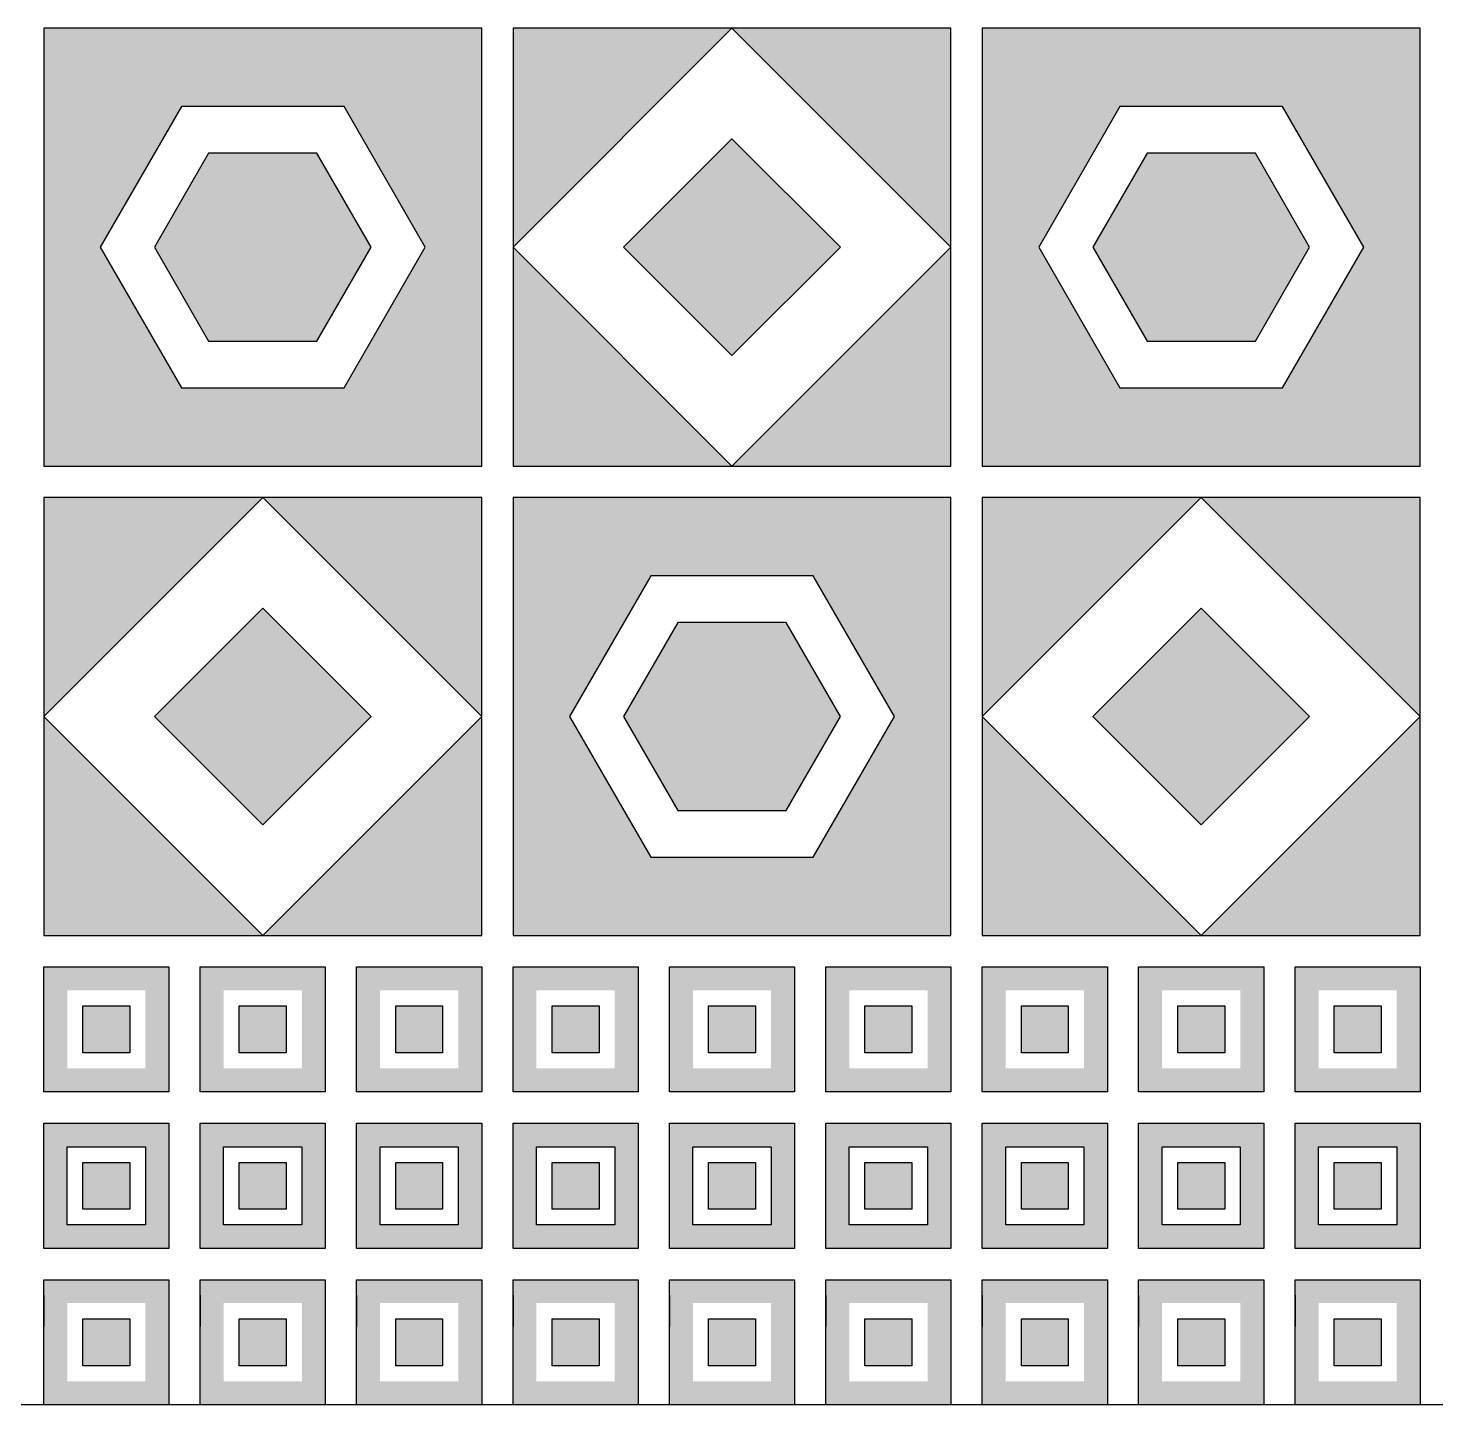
# Model space of a CAD drawing. Header units: millimetres. Extents: x -105 to 786, y -24 to 949.
# Drawn here: x 308.3 to 398.3, y 81.3 to 169.3 of the extents above; entities that cross this region are included whole.
import ezdxf

# ---------------------------------------------------------------- set-up
doc = ezdxf.new("R2010")
doc.units = ezdxf.units.MM

msp = doc.modelspace()

# ---------------------------------------------------------------- hatches: boundary and pattern name
at = {"true_color": 0x636466}
h = msp.add_hatch(color=251, dxfattribs=at)
h.dxf.hatch_style = 1
h.paths.add_polyline_path([(337.299, 169.282), (309.299, 169.282), (309.299, 141.282), (337.299, 141.282)])
h.paths.add_polyline_path([(318.103, 164.282), (328.495, 164.282), (333.691, 155.282), (328.495, 146.282), (318.103, 146.282), (312.907, 155.282)], flags=16)
h.paths.add_polyline_path([(319.835, 161.282), (326.763, 161.282), (330.227, 155.282), (326.763, 149.282), (319.835, 149.282), (316.371, 155.282)], flags=0)
at = {"true_color": 0x7aafdf}
h = msp.add_hatch(color=143, dxfattribs=at)
h.dxf.hatch_style = 1
h.paths.add_polyline_path([(339.299, 155.282), (339.299, 141.282), (353.299, 141.282)])
h.paths.add_polyline_path([(353.299, 169.282), (339.299, 169.282), (339.299, 155.282)])
h.paths.add_polyline_path([(367.299, 169.282), (353.299, 169.282), (367.299, 155.282)])
h.paths.add_polyline_path([(367.299, 155.282), (353.299, 141.282), (367.299, 141.282)])
at = {"true_color": 0x636466}
h = msp.add_hatch(color=251, dxfattribs=at)
h.dxf.hatch_style = 1
h.paths.add_polyline_path([(397.299, 169.282), (369.299, 169.282), (369.299, 141.282), (397.299, 141.282)])
h.paths.add_polyline_path([(378.103, 164.282), (388.495, 164.282), (393.691, 155.282), (388.495, 146.282), (378.103, 146.282), (372.907, 155.282)], flags=16)
h.paths.add_polyline_path([(379.835, 161.282), (386.763, 161.282), (390.227, 155.282), (386.763, 149.282), (379.835, 149.282), (376.371, 155.282)], flags=0)
h = msp.add_hatch(color=251, dxfattribs=at)
h.dxf.hatch_style = 1
h.paths.add_polyline_path([(360.228, 155.282), (353.299, 162.21), (346.37, 155.282), (353.299, 148.353)])
at = {"true_color": 0x7aafdf}
h = msp.add_hatch(color=143, dxfattribs=at)
h.dxf.hatch_style = 1
h.paths.add_polyline_path([(330.227, 155.282), (326.763, 161.282), (319.835, 161.282), (316.371, 155.282), (319.835, 149.282), (326.763, 149.282)])
h = msp.add_hatch(color=143, dxfattribs=at)
h.dxf.hatch_style = 1
h.paths.add_polyline_path([(390.227, 155.282), (386.763, 161.282), (379.835, 161.282), (376.371, 155.282), (379.835, 149.282), (386.763, 149.282)])
h = msp.add_hatch(color=143, dxfattribs=at)
h.dxf.hatch_style = 1
h.paths.add_polyline_path([(309.299, 125.282), (309.299, 111.282), (323.299, 111.282)])
h.paths.add_polyline_path([(323.299, 139.282), (309.299, 139.282), (309.299, 125.282)])
h.paths.add_polyline_path([(337.299, 139.282), (323.299, 139.282), (337.299, 125.282)])
h.paths.add_polyline_path([(337.299, 125.282), (323.299, 111.282), (337.299, 111.282)])
at = {"true_color": 0x636466}
h = msp.add_hatch(color=251, dxfattribs=at)
h.dxf.hatch_style = 1
h.paths.add_polyline_path([(367.299, 139.282), (339.299, 139.282), (339.299, 111.282), (367.299, 111.282)])
h.paths.add_polyline_path([(348.103, 134.282), (358.495, 134.282), (363.691, 125.282), (358.495, 116.282), (348.103, 116.282), (342.907, 125.282)], flags=16)
h.paths.add_polyline_path([(349.835, 131.282), (356.763, 131.282), (360.227, 125.282), (356.763, 119.282), (349.835, 119.282), (346.371, 125.282)], flags=0)
at = {"true_color": 0x7aafdf}
h = msp.add_hatch(color=143, dxfattribs=at)
h.dxf.hatch_style = 1
h.paths.add_polyline_path([(369.299, 125.282), (369.299, 111.282), (383.299, 111.282)])
h.paths.add_polyline_path([(383.299, 139.282), (369.299, 139.282), (369.299, 125.282)])
h.paths.add_polyline_path([(397.299, 139.282), (383.299, 139.282), (397.299, 125.282)])
h.paths.add_polyline_path([(397.299, 125.282), (383.299, 111.282), (397.299, 111.282)])
at = {"true_color": 0x636466}
h = msp.add_hatch(color=251, dxfattribs=at)
h.dxf.hatch_style = 1
h.paths.add_polyline_path([(330.228, 125.282), (323.299, 132.21), (316.37, 125.282), (323.299, 118.353)])
h = msp.add_hatch(color=251, dxfattribs=at)
h.dxf.hatch_style = 1
h.paths.add_polyline_path([(390.228, 125.282), (383.299, 132.21), (376.37, 125.282), (383.299, 118.353)])
at = {"true_color": 0x7aafdf}
h = msp.add_hatch(color=143, dxfattribs=at)
h.dxf.hatch_style = 1
h.paths.add_polyline_path([(360.227, 125.282), (356.763, 131.282), (349.835, 131.282), (346.371, 125.282), (349.835, 119.282), (356.763, 119.282)])
h = msp.add_hatch(color=12)
h.dxf.hatch_style = 1
h.paths.add_polyline_path([(317.299, 101.282), (309.299, 101.282), (309.299, 109.282), (317.299, 109.282)])
h.paths.add_polyline_path([(315.799, 102.782), (315.799, 107.782), (310.799, 107.782), (310.799, 102.782)], flags=16)
h.paths.add_polyline_path([(314.799, 103.782), (314.799, 106.782), (311.799, 106.782), (311.799, 103.782)], flags=0)
h.paths.add_polyline_path([(314.799, 103.782), (311.799, 103.782), (311.799, 106.782), (314.799, 106.782)], flags=0)
h = msp.add_hatch(color=12)
h.dxf.hatch_style = 1
h.paths.add_polyline_path([(327.299, 101.282), (319.299, 101.282), (319.299, 109.282), (327.299, 109.282)])
h.paths.add_polyline_path([(325.799, 102.782), (325.799, 107.782), (320.799, 107.782), (320.799, 102.782)], flags=16)
h.paths.add_polyline_path([(324.799, 103.782), (324.799, 106.782), (321.799, 106.782), (321.799, 103.782)], flags=0)
h.paths.add_polyline_path([(324.799, 103.782), (321.799, 103.782), (321.799, 106.782), (324.799, 106.782)], flags=0)
h = msp.add_hatch(color=12)
h.dxf.hatch_style = 1
h.paths.add_polyline_path([(337.299, 101.282), (329.299, 101.282), (329.299, 109.282), (337.299, 109.282)])
h.paths.add_polyline_path([(335.799, 102.782), (335.799, 107.782), (330.799, 107.782), (330.799, 102.782)], flags=16)
h.paths.add_polyline_path([(334.799, 103.782), (334.799, 106.782), (331.799, 106.782), (331.799, 103.782)], flags=0)
h.paths.add_polyline_path([(334.799, 103.782), (331.799, 103.782), (331.799, 106.782), (334.799, 106.782)], flags=0)
h = msp.add_hatch(color=12)
h.dxf.hatch_style = 1
h.paths.add_polyline_path([(347.299, 101.282), (339.299, 101.282), (339.299, 109.282), (347.299, 109.282)])
h.paths.add_polyline_path([(345.799, 102.782), (345.799, 107.782), (340.799, 107.782), (340.799, 102.782)], flags=16)
h.paths.add_polyline_path([(344.799, 103.782), (344.799, 106.782), (341.799, 106.782), (341.799, 103.782)], flags=0)
h.paths.add_polyline_path([(344.799, 103.782), (341.799, 103.782), (341.799, 106.782), (344.799, 106.782)], flags=0)
h = msp.add_hatch(color=12)
h.dxf.hatch_style = 1
h.paths.add_polyline_path([(357.299, 101.282), (349.299, 101.282), (349.299, 109.282), (357.299, 109.282)])
h.paths.add_polyline_path([(355.799, 102.782), (355.799, 107.782), (350.799, 107.782), (350.799, 102.782)], flags=16)
h.paths.add_polyline_path([(354.799, 103.782), (354.799, 106.782), (351.799, 106.782), (351.799, 103.782)], flags=0)
h.paths.add_polyline_path([(354.799, 103.782), (351.799, 103.782), (351.799, 106.782), (354.799, 106.782)], flags=0)
h = msp.add_hatch(color=12)
h.dxf.hatch_style = 1
h.paths.add_polyline_path([(367.299, 101.282), (359.299, 101.282), (359.299, 109.282), (367.299, 109.282)])
h.paths.add_polyline_path([(365.799, 102.782), (365.799, 107.782), (360.799, 107.782), (360.799, 102.782)], flags=16)
h.paths.add_polyline_path([(364.799, 103.782), (364.799, 106.782), (361.799, 106.782), (361.799, 103.782)], flags=0)
h.paths.add_polyline_path([(364.799, 103.782), (361.799, 103.782), (361.799, 106.782), (364.799, 106.782)], flags=0)
h = msp.add_hatch(color=12)
h.dxf.hatch_style = 1
h.paths.add_polyline_path([(377.299, 101.282), (369.299, 101.282), (369.299, 109.282), (377.299, 109.282)])
h.paths.add_polyline_path([(375.799, 102.782), (375.799, 107.782), (370.799, 107.782), (370.799, 102.782)], flags=16)
h.paths.add_polyline_path([(374.799, 103.782), (374.799, 106.782), (371.799, 106.782), (371.799, 103.782)], flags=0)
h.paths.add_polyline_path([(374.799, 103.782), (371.799, 103.782), (371.799, 106.782), (374.799, 106.782)], flags=0)
h = msp.add_hatch(color=12)
h.dxf.hatch_style = 1
h.paths.add_polyline_path([(387.299, 101.282), (379.299, 101.282), (379.299, 109.282), (387.299, 109.282)])
h.paths.add_polyline_path([(385.799, 102.782), (385.799, 107.782), (380.799, 107.782), (380.799, 102.782)], flags=16)
h.paths.add_polyline_path([(384.799, 103.782), (384.799, 106.782), (381.799, 106.782), (381.799, 103.782)], flags=0)
h.paths.add_polyline_path([(384.799, 103.782), (381.799, 103.782), (381.799, 106.782), (384.799, 106.782)], flags=0)
h = msp.add_hatch(color=12)
h.dxf.hatch_style = 1
h.paths.add_polyline_path([(397.299, 101.282), (389.299, 101.282), (389.299, 109.282), (397.299, 109.282)])
h.paths.add_polyline_path([(395.799, 102.782), (395.799, 107.782), (390.799, 107.782), (390.799, 102.782)], flags=16)
h.paths.add_polyline_path([(394.799, 103.782), (394.799, 106.782), (391.799, 106.782), (391.799, 103.782)], flags=0)
h.paths.add_polyline_path([(394.799, 103.782), (391.799, 103.782), (391.799, 106.782), (394.799, 106.782)], flags=0)
h = msp.add_hatch(color=12)
h.dxf.hatch_style = 1
h.paths.add_polyline_path([(314.799, 103.782), (311.799, 103.782), (311.799, 106.782), (314.799, 106.782)])
h = msp.add_hatch(color=12)
h.dxf.hatch_style = 1
h.paths.add_polyline_path([(324.799, 103.782), (321.799, 103.782), (321.799, 106.782), (324.799, 106.782)])
h = msp.add_hatch(color=12)
h.dxf.hatch_style = 1
h.paths.add_polyline_path([(334.799, 103.782), (331.799, 103.782), (331.799, 106.782), (334.799, 106.782)])
h = msp.add_hatch(color=12)
h.dxf.hatch_style = 1
h.paths.add_polyline_path([(344.799, 103.782), (341.799, 103.782), (341.799, 106.782), (344.799, 106.782)])
h = msp.add_hatch(color=12)
h.dxf.hatch_style = 1
h.paths.add_polyline_path([(354.799, 103.782), (351.799, 103.782), (351.799, 106.782), (354.799, 106.782)])
h = msp.add_hatch(color=12)
h.dxf.hatch_style = 1
h.paths.add_polyline_path([(364.799, 103.782), (361.799, 103.782), (361.799, 106.782), (364.799, 106.782)])
h = msp.add_hatch(color=12)
h.dxf.hatch_style = 1
h.paths.add_polyline_path([(374.799, 103.782), (371.799, 103.782), (371.799, 106.782), (374.799, 106.782)])
h = msp.add_hatch(color=12)
h.dxf.hatch_style = 1
h.paths.add_polyline_path([(384.799, 103.782), (381.799, 103.782), (381.799, 106.782), (384.799, 106.782)])
h = msp.add_hatch(color=12)
h.dxf.hatch_style = 1
h.paths.add_polyline_path([(394.799, 103.782), (391.799, 103.782), (391.799, 106.782), (394.799, 106.782)])
h = msp.add_hatch(color=12)
h.dxf.hatch_style = 1
h.paths.add_polyline_path([(317.299, 91.282), (309.299, 91.282), (309.299, 99.282), (317.299, 99.282)])
h.paths.add_polyline_path([(315.799, 92.782), (315.799, 97.782), (310.799, 97.782), (310.799, 92.782)], flags=16)
h.paths.add_polyline_path([(314.799, 93.782), (314.799, 96.782), (311.799, 96.782), (311.799, 93.782)], flags=0)
h.paths.add_polyline_path([(314.799, 93.782), (311.799, 93.782), (311.799, 96.782), (314.799, 96.782)], flags=0)
h = msp.add_hatch(color=12)
h.dxf.hatch_style = 1
h.paths.add_polyline_path([(327.299, 91.282), (319.299, 91.282), (319.299, 99.282), (327.299, 99.282)])
h.paths.add_polyline_path([(325.799, 92.782), (325.799, 97.782), (320.799, 97.782), (320.799, 92.782)], flags=16)
h.paths.add_polyline_path([(324.799, 93.782), (324.799, 96.782), (321.799, 96.782), (321.799, 93.782)], flags=0)
h.paths.add_polyline_path([(324.799, 93.782), (321.799, 93.782), (321.799, 96.782), (324.799, 96.782)], flags=0)
h = msp.add_hatch(color=12)
h.dxf.hatch_style = 1
h.paths.add_polyline_path([(337.299, 91.282), (329.299, 91.282), (329.299, 99.282), (337.299, 99.282)])
h.paths.add_polyline_path([(335.799, 92.782), (335.799, 97.782), (330.799, 97.782), (330.799, 92.782)], flags=16)
h.paths.add_polyline_path([(334.799, 93.782), (334.799, 96.782), (331.799, 96.782), (331.799, 93.782)], flags=0)
h.paths.add_polyline_path([(334.799, 93.782), (331.799, 93.782), (331.799, 96.782), (334.799, 96.782)], flags=0)
h = msp.add_hatch(color=12)
h.dxf.hatch_style = 1
h.paths.add_polyline_path([(347.299, 91.282), (339.299, 91.282), (339.299, 99.282), (347.299, 99.282)])
h.paths.add_polyline_path([(345.799, 92.782), (345.799, 97.782), (340.799, 97.782), (340.799, 92.782)], flags=16)
h.paths.add_polyline_path([(344.799, 93.782), (344.799, 96.782), (341.799, 96.782), (341.799, 93.782)], flags=0)
h.paths.add_polyline_path([(344.799, 93.782), (341.799, 93.782), (341.799, 96.782), (344.799, 96.782)], flags=0)
h = msp.add_hatch(color=12)
h.dxf.hatch_style = 1
h.paths.add_polyline_path([(357.299, 91.282), (349.299, 91.282), (349.299, 99.282), (357.299, 99.282)])
h.paths.add_polyline_path([(355.799, 92.782), (355.799, 97.782), (350.799, 97.782), (350.799, 92.782)], flags=16)
h.paths.add_polyline_path([(354.799, 93.782), (354.799, 96.782), (351.799, 96.782), (351.799, 93.782)], flags=0)
h.paths.add_polyline_path([(354.799, 93.782), (351.799, 93.782), (351.799, 96.782), (354.799, 96.782)], flags=0)
h = msp.add_hatch(color=12)
h.dxf.hatch_style = 1
h.paths.add_polyline_path([(367.299, 91.282), (359.299, 91.282), (359.299, 99.282), (367.299, 99.282)])
h.paths.add_polyline_path([(365.799, 92.782), (365.799, 97.782), (360.799, 97.782), (360.799, 92.782)], flags=16)
h.paths.add_polyline_path([(364.799, 93.782), (364.799, 96.782), (361.799, 96.782), (361.799, 93.782)], flags=0)
h.paths.add_polyline_path([(364.799, 93.782), (361.799, 93.782), (361.799, 96.782), (364.799, 96.782)], flags=0)
h = msp.add_hatch(color=12)
h.dxf.hatch_style = 1
h.paths.add_polyline_path([(377.299, 91.282), (369.299, 91.282), (369.299, 99.282), (377.299, 99.282)])
h.paths.add_polyline_path([(375.799, 92.782), (375.799, 97.782), (370.799, 97.782), (370.799, 92.782)], flags=16)
h.paths.add_polyline_path([(374.799, 93.782), (374.799, 96.782), (371.799, 96.782), (371.799, 93.782)], flags=0)
h.paths.add_polyline_path([(374.799, 93.782), (371.799, 93.782), (371.799, 96.782), (374.799, 96.782)], flags=0)
h = msp.add_hatch(color=12)
h.dxf.hatch_style = 1
h.paths.add_polyline_path([(387.299, 91.282), (379.299, 91.282), (379.299, 99.282), (387.299, 99.282)])
h.paths.add_polyline_path([(385.799, 92.782), (385.799, 97.782), (380.799, 97.782), (380.799, 92.782)], flags=16)
h.paths.add_polyline_path([(384.799, 93.782), (384.799, 96.782), (381.799, 96.782), (381.799, 93.782)], flags=0)
h.paths.add_polyline_path([(384.799, 93.782), (381.799, 93.782), (381.799, 96.782), (384.799, 96.782)], flags=0)
h = msp.add_hatch(color=12)
h.dxf.hatch_style = 1
h.paths.add_polyline_path([(397.299, 91.282), (389.299, 91.282), (389.299, 99.282), (397.299, 99.282)])
h.paths.add_polyline_path([(395.799, 92.782), (395.799, 97.782), (390.799, 97.782), (390.799, 92.782)], flags=16)
h.paths.add_polyline_path([(394.799, 93.782), (394.799, 96.782), (391.799, 96.782), (391.799, 93.782)], flags=0)
h.paths.add_polyline_path([(394.799, 93.782), (391.799, 93.782), (391.799, 96.782), (394.799, 96.782)], flags=0)
h = msp.add_hatch(color=12)
h.dxf.hatch_style = 1
h.paths.add_polyline_path([(314.799, 93.782), (311.799, 93.782), (311.799, 96.782), (314.799, 96.782)])
h = msp.add_hatch(color=12)
h.dxf.hatch_style = 1
h.paths.add_polyline_path([(324.799, 93.782), (321.799, 93.782), (321.799, 96.782), (324.799, 96.782)])
h = msp.add_hatch(color=12)
h.dxf.hatch_style = 1
h.paths.add_polyline_path([(334.799, 93.782), (331.799, 93.782), (331.799, 96.782), (334.799, 96.782)])
h = msp.add_hatch(color=12)
h.dxf.hatch_style = 1
h.paths.add_polyline_path([(344.799, 93.782), (341.799, 93.782), (341.799, 96.782), (344.799, 96.782)])
h = msp.add_hatch(color=12)
h.dxf.hatch_style = 1
h.paths.add_polyline_path([(354.799, 93.782), (351.799, 93.782), (351.799, 96.782), (354.799, 96.782)])
h = msp.add_hatch(color=12)
h.dxf.hatch_style = 1
h.paths.add_polyline_path([(364.799, 93.782), (361.799, 93.782), (361.799, 96.782), (364.799, 96.782)])
h = msp.add_hatch(color=12)
h.dxf.hatch_style = 1
h.paths.add_polyline_path([(374.799, 93.782), (371.799, 93.782), (371.799, 96.782), (374.799, 96.782)])
h = msp.add_hatch(color=12)
h.dxf.hatch_style = 1
h.paths.add_polyline_path([(384.799, 93.782), (381.799, 93.782), (381.799, 96.782), (384.799, 96.782)])
h = msp.add_hatch(color=12)
h.dxf.hatch_style = 1
h.paths.add_polyline_path([(394.799, 93.782), (391.799, 93.782), (391.799, 96.782), (394.799, 96.782)])
h = msp.add_hatch(color=12)
h.dxf.hatch_style = 1
h.paths.add_polyline_path([(317.299, 81.282), (309.299, 81.282), (309.299, 89.282), (317.299, 89.282)])
h.paths.add_polyline_path([(315.799, 82.782), (315.799, 87.782), (310.799, 87.782), (310.799, 82.782)], flags=16)
h.paths.add_polyline_path([(314.799, 83.782), (314.799, 86.782), (311.799, 86.782), (311.799, 83.782)], flags=0)
h.paths.add_polyline_path([(314.799, 83.782), (311.799, 83.782), (311.799, 86.782), (314.799, 86.782)], flags=0)
h = msp.add_hatch(color=12)
h.dxf.hatch_style = 1
h.paths.add_polyline_path([(327.299, 81.282), (319.299, 81.282), (319.299, 89.282), (327.299, 89.282)])
h.paths.add_polyline_path([(325.799, 82.782), (325.799, 87.782), (320.799, 87.782), (320.799, 82.782)], flags=16)
h.paths.add_polyline_path([(324.799, 83.782), (324.799, 86.782), (321.799, 86.782), (321.799, 83.782)], flags=0)
h.paths.add_polyline_path([(324.799, 83.782), (321.799, 83.782), (321.799, 86.782), (324.799, 86.782)], flags=0)
h = msp.add_hatch(color=12)
h.dxf.hatch_style = 1
h.paths.add_polyline_path([(337.299, 81.282), (329.299, 81.282), (329.299, 89.282), (337.299, 89.282)])
h.paths.add_polyline_path([(335.799, 82.782), (335.799, 87.782), (330.799, 87.782), (330.799, 82.782)], flags=16)
h.paths.add_polyline_path([(334.799, 83.782), (334.799, 86.782), (331.799, 86.782), (331.799, 83.782)], flags=0)
h.paths.add_polyline_path([(334.799, 83.782), (331.799, 83.782), (331.799, 86.782), (334.799, 86.782)], flags=0)
h = msp.add_hatch(color=12)
h.dxf.hatch_style = 1
h.paths.add_polyline_path([(347.299, 81.282), (339.299, 81.282), (339.299, 89.282), (347.299, 89.282)])
h.paths.add_polyline_path([(345.799, 82.782), (345.799, 87.782), (340.799, 87.782), (340.799, 82.782)], flags=16)
h.paths.add_polyline_path([(344.799, 83.782), (344.799, 86.782), (341.799, 86.782), (341.799, 83.782)], flags=0)
h.paths.add_polyline_path([(344.799, 83.782), (341.799, 83.782), (341.799, 86.782), (344.799, 86.782)], flags=0)
h = msp.add_hatch(color=12)
h.dxf.hatch_style = 1
h.paths.add_polyline_path([(357.299, 81.282), (349.299, 81.282), (349.299, 89.282), (357.299, 89.282)])
h.paths.add_polyline_path([(355.799, 82.782), (355.799, 87.782), (350.799, 87.782), (350.799, 82.782)], flags=16)
h.paths.add_polyline_path([(354.799, 83.782), (354.799, 86.782), (351.799, 86.782), (351.799, 83.782)], flags=0)
h.paths.add_polyline_path([(354.799, 83.782), (351.799, 83.782), (351.799, 86.782), (354.799, 86.782)], flags=0)
h = msp.add_hatch(color=12)
h.dxf.hatch_style = 1
h.paths.add_polyline_path([(367.299, 81.282), (359.299, 81.282), (359.299, 89.282), (367.299, 89.282)])
h.paths.add_polyline_path([(365.799, 82.782), (365.799, 87.782), (360.799, 87.782), (360.799, 82.782)], flags=16)
h.paths.add_polyline_path([(364.799, 83.782), (364.799, 86.782), (361.799, 86.782), (361.799, 83.782)], flags=0)
h.paths.add_polyline_path([(364.799, 83.782), (361.799, 83.782), (361.799, 86.782), (364.799, 86.782)], flags=0)
h = msp.add_hatch(color=12)
h.dxf.hatch_style = 1
h.paths.add_polyline_path([(377.299, 81.282), (369.299, 81.282), (369.299, 89.282), (377.299, 89.282)])
h.paths.add_polyline_path([(375.799, 82.782), (375.799, 87.782), (370.799, 87.782), (370.799, 82.782)], flags=16)
h.paths.add_polyline_path([(374.799, 83.782), (374.799, 86.782), (371.799, 86.782), (371.799, 83.782)], flags=0)
h.paths.add_polyline_path([(374.799, 83.782), (371.799, 83.782), (371.799, 86.782), (374.799, 86.782)], flags=0)
h = msp.add_hatch(color=12)
h.dxf.hatch_style = 1
h.paths.add_polyline_path([(387.299, 81.282), (379.299, 81.282), (379.299, 89.282), (387.299, 89.282)])
h.paths.add_polyline_path([(385.799, 82.782), (385.799, 87.782), (380.799, 87.782), (380.799, 82.782)], flags=16)
h.paths.add_polyline_path([(384.799, 83.782), (384.799, 86.782), (381.799, 86.782), (381.799, 83.782)], flags=0)
h.paths.add_polyline_path([(384.799, 83.782), (381.799, 83.782), (381.799, 86.782), (384.799, 86.782)], flags=0)
h = msp.add_hatch(color=12)
h.dxf.hatch_style = 1
h.paths.add_polyline_path([(397.299, 81.282), (389.299, 81.282), (389.299, 89.282), (397.299, 89.282)])
h.paths.add_polyline_path([(395.799, 82.782), (395.799, 87.782), (390.799, 87.782), (390.799, 82.782)], flags=16)
h.paths.add_polyline_path([(394.799, 83.782), (394.799, 86.782), (391.799, 86.782), (391.799, 83.782)], flags=0)
h.paths.add_polyline_path([(394.799, 83.782), (391.799, 83.782), (391.799, 86.782), (394.799, 86.782)], flags=0)
h = msp.add_hatch(color=12)
h.dxf.hatch_style = 1
h.paths.add_polyline_path([(314.799, 83.782), (311.799, 83.782), (311.799, 86.782), (314.799, 86.782)])
h = msp.add_hatch(color=12)
h.dxf.hatch_style = 1
h.paths.add_polyline_path([(324.799, 83.782), (321.799, 83.782), (321.799, 86.782), (324.799, 86.782)])
h = msp.add_hatch(color=12)
h.dxf.hatch_style = 1
h.paths.add_polyline_path([(334.799, 83.782), (331.799, 83.782), (331.799, 86.782), (334.799, 86.782)])
h = msp.add_hatch(color=12)
h.dxf.hatch_style = 1
h.paths.add_polyline_path([(344.799, 83.782), (341.799, 83.782), (341.799, 86.782), (344.799, 86.782)])
h = msp.add_hatch(color=12)
h.dxf.hatch_style = 1
h.paths.add_polyline_path([(354.799, 83.782), (351.799, 83.782), (351.799, 86.782), (354.799, 86.782)])
h = msp.add_hatch(color=12)
h.dxf.hatch_style = 1
h.paths.add_polyline_path([(364.799, 83.782), (361.799, 83.782), (361.799, 86.782), (364.799, 86.782)])
h = msp.add_hatch(color=12)
h.dxf.hatch_style = 1
h.paths.add_polyline_path([(374.799, 83.782), (371.799, 83.782), (371.799, 86.782), (374.799, 86.782)])
h = msp.add_hatch(color=12)
h.dxf.hatch_style = 1
h.paths.add_polyline_path([(384.799, 83.782), (381.799, 83.782), (381.799, 86.782), (384.799, 86.782)])
h = msp.add_hatch(color=12)
h.dxf.hatch_style = 1
h.paths.add_polyline_path([(394.799, 83.782), (391.799, 83.782), (391.799, 86.782), (394.799, 86.782)])

# ---------------------------------------------------------------- linework, layer by layer
for p, q in [((339.299, 155.282), (353.299, 169.282)), ((353.299, 169.282), (367.299, 155.282)), ((346.37, 155.282), (353.299, 162.21)), ((353.299, 162.21), (360.228, 155.282)), ((353.299, 141.282), (339.299, 155.282)), ((353.299, 148.353), (346.37, 155.282)), ((367.299, 155.282), (353.299, 141.282)), ((360.228, 155.282), (353.299, 148.353)), ((309.299, 125.282), (323.299, 139.282)), ((323.299, 139.282), (337.299, 125.282)), ((369.299, 125.282), (383.299, 139.282)), ((383.299, 139.282), (397.299, 125.282)), ((316.37, 125.282), (323.299, 132.21)), ((323.299, 132.21), (330.228, 125.282)), ((376.37, 125.282), (383.299, 132.21)), ((383.299, 132.21), (390.228, 125.282)), ((323.299, 111.282), (309.299, 125.282)), ((323.299, 118.353), (316.37, 125.282)), ((337.299, 125.282), (323.299, 111.282)), ((330.228, 125.282), (323.299, 118.353)), ((383.299, 111.282), (369.299, 125.282)), ((383.299, 118.353), (376.37, 125.282)), ((397.299, 125.282), (383.299, 111.282)), ((390.228, 125.282), (383.299, 118.353)), ((309.299, 99.282), (317.299, 99.282)), ((319.299, 99.282), (327.299, 99.282)), ((329.299, 99.282), (337.299, 99.282)), ((339.299, 99.282), (347.299, 99.282)), ((349.299, 99.282), (357.299, 99.282)), ((359.299, 99.282), (367.299, 99.282)), ((369.299, 99.282), (377.299, 99.282)), ((379.299, 99.282), (387.299, 99.282)), ((389.299, 99.282), (397.299, 99.282)), ((309.299, 88.282), (309.299, 86.282)), ((319.299, 88.282), (319.299, 86.282)), ((329.299, 88.282), (329.299, 86.282)), ((339.299, 88.282), (339.299, 86.282)), ((349.299, 88.282), (349.299, 86.282)), ((359.299, 88.282), (359.299, 86.282)), ((369.299, 88.282), (369.299, 86.282)), ((379.299, 88.282), (379.299, 86.282)), ((389.299, 88.282), (389.299, 86.282)), ((407.299, 81.282), (209.299, 81.282))]:
    msp.add_line(p, q)
for points in [[(309.299, 141.282), (337.299, 141.282), (337.299, 169.282), (309.299, 169.282)], [(339.299, 141.282), (367.299, 141.282), (367.299, 169.282), (339.299, 169.282)], [(369.299, 141.282), (397.299, 141.282), (397.299, 169.282), (369.299, 169.282)], [(328.495, 146.282), (333.691, 155.282), (328.495, 164.282), (318.103, 164.282), (312.907, 155.282), (318.103, 146.282)], [(318.103, 164.282), (312.907, 155.282), (318.103, 146.282), (328.495, 146.282), (333.691, 155.282), (328.495, 164.282)], [(388.495, 146.282), (393.691, 155.282), (388.495, 164.282), (378.103, 164.282), (372.907, 155.282), (378.103, 146.282)], [(378.103, 164.282), (372.907, 155.282), (378.103, 146.282), (388.495, 146.282), (393.691, 155.282), (388.495, 164.282)], [(319.835, 161.282), (316.371, 155.282), (319.835, 149.282), (326.763, 149.282), (330.227, 155.282), (326.763, 161.282)], [(379.835, 161.282), (376.371, 155.282), (379.835, 149.282), (386.763, 149.282), (390.227, 155.282), (386.763, 161.282)], [(309.299, 111.282), (337.299, 111.282), (337.299, 139.282), (309.299, 139.282)], [(339.299, 111.282), (367.299, 111.282), (367.299, 139.282), (339.299, 139.282)], [(369.299, 111.282), (397.299, 111.282), (397.299, 139.282), (369.299, 139.282)], [(358.495, 116.282), (363.691, 125.282), (358.495, 134.282), (348.103, 134.282), (342.907, 125.282), (348.103, 116.282)], [(348.103, 134.282), (342.907, 125.282), (348.103, 116.282), (358.495, 116.282), (363.691, 125.282), (358.495, 134.282)], [(349.835, 131.282), (346.371, 125.282), (349.835, 119.282), (356.763, 119.282), (360.227, 125.282), (356.763, 131.282)], [(309.299, 109.282), (317.299, 109.282), (317.299, 101.282), (309.299, 101.282)], [(319.299, 109.282), (327.299, 109.282), (327.299, 101.282), (319.299, 101.282)], [(329.299, 109.282), (337.299, 109.282), (337.299, 101.282), (329.299, 101.282)], [(339.299, 109.282), (347.299, 109.282), (347.299, 101.282), (339.299, 101.282)], [(349.299, 109.282), (357.299, 109.282), (357.299, 101.282), (349.299, 101.282)], [(359.299, 109.282), (367.299, 109.282), (367.299, 101.282), (359.299, 101.282)], [(369.299, 109.282), (377.299, 109.282), (377.299, 101.282), (369.299, 101.282)], [(379.299, 109.282), (387.299, 109.282), (387.299, 101.282), (379.299, 101.282)], [(389.299, 109.282), (397.299, 109.282), (397.299, 101.282), (389.299, 101.282)], [(311.799, 106.782), (314.799, 106.782), (314.799, 103.782), (311.799, 103.782)], [(321.799, 106.782), (324.799, 106.782), (324.799, 103.782), (321.799, 103.782)], [(331.799, 106.782), (334.799, 106.782), (334.799, 103.782), (331.799, 103.782)], [(341.799, 106.782), (344.799, 106.782), (344.799, 103.782), (341.799, 103.782)], [(351.799, 106.782), (354.799, 106.782), (354.799, 103.782), (351.799, 103.782)], [(361.799, 106.782), (364.799, 106.782), (364.799, 103.782), (361.799, 103.782)], [(371.799, 106.782), (374.799, 106.782), (374.799, 103.782), (371.799, 103.782)], [(381.799, 106.782), (384.799, 106.782), (384.799, 103.782), (381.799, 103.782)], [(391.799, 106.782), (394.799, 106.782), (394.799, 103.782), (391.799, 103.782)], [(309.299, 99.282), (317.299, 99.282), (317.299, 91.282), (309.299, 91.282)], [(319.299, 99.282), (327.299, 99.282), (327.299, 91.282), (319.299, 91.282)], [(329.299, 99.282), (337.299, 99.282), (337.299, 91.282), (329.299, 91.282)], [(339.299, 99.282), (347.299, 99.282), (347.299, 91.282), (339.299, 91.282)], [(349.299, 99.282), (357.299, 99.282), (357.299, 91.282), (349.299, 91.282)], [(359.299, 99.282), (367.299, 99.282), (367.299, 91.282), (359.299, 91.282)], [(369.299, 99.282), (377.299, 99.282), (377.299, 91.282), (369.299, 91.282)], [(379.299, 99.282), (387.299, 99.282), (387.299, 91.282), (379.299, 91.282)], [(389.299, 99.282), (397.299, 99.282), (397.299, 91.282), (389.299, 91.282)], [(310.799, 97.782), (315.799, 97.782), (315.799, 92.782), (310.799, 92.782)], [(320.799, 97.782), (325.799, 97.782), (325.799, 92.782), (320.799, 92.782)], [(330.799, 97.782), (335.799, 97.782), (335.799, 92.782), (330.799, 92.782)], [(340.799, 97.782), (345.799, 97.782), (345.799, 92.782), (340.799, 92.782)], [(350.799, 97.782), (355.799, 97.782), (355.799, 92.782), (350.799, 92.782)], [(360.799, 97.782), (365.799, 97.782), (365.799, 92.782), (360.799, 92.782)], [(370.799, 97.782), (375.799, 97.782), (375.799, 92.782), (370.799, 92.782)], [(380.799, 97.782), (385.799, 97.782), (385.799, 92.782), (380.799, 92.782)], [(390.799, 97.782), (395.799, 97.782), (395.799, 92.782), (390.799, 92.782)], [(311.799, 96.782), (314.799, 96.782), (314.799, 93.782), (311.799, 93.782)], [(321.799, 96.782), (324.799, 96.782), (324.799, 93.782), (321.799, 93.782)], [(331.799, 96.782), (334.799, 96.782), (334.799, 93.782), (331.799, 93.782)], [(341.799, 96.782), (344.799, 96.782), (344.799, 93.782), (341.799, 93.782)], [(351.799, 96.782), (354.799, 96.782), (354.799, 93.782), (351.799, 93.782)], [(361.799, 96.782), (364.799, 96.782), (364.799, 93.782), (361.799, 93.782)], [(371.799, 96.782), (374.799, 96.782), (374.799, 93.782), (371.799, 93.782)], [(381.799, 96.782), (384.799, 96.782), (384.799, 93.782), (381.799, 93.782)], [(391.799, 96.782), (394.799, 96.782), (394.799, 93.782), (391.799, 93.782)], [(309.299, 89.282), (317.299, 89.282), (317.299, 81.282), (309.299, 81.282)], [(319.299, 89.282), (327.299, 89.282), (327.299, 81.282), (319.299, 81.282)], [(329.299, 89.282), (337.299, 89.282), (337.299, 81.282), (329.299, 81.282)], [(339.299, 89.282), (347.299, 89.282), (347.299, 81.282), (339.299, 81.282)], [(349.299, 89.282), (357.299, 89.282), (357.299, 81.282), (349.299, 81.282)], [(359.299, 89.282), (367.299, 89.282), (367.299, 81.282), (359.299, 81.282)], [(369.299, 89.282), (377.299, 89.282), (377.299, 81.282), (369.299, 81.282)], [(379.299, 89.282), (387.299, 89.282), (387.299, 81.282), (379.299, 81.282)], [(389.299, 89.282), (397.299, 89.282), (397.299, 81.282), (389.299, 81.282)], [(311.799, 86.782), (314.799, 86.782), (314.799, 83.782), (311.799, 83.782)], [(321.799, 86.782), (324.799, 86.782), (324.799, 83.782), (321.799, 83.782)], [(331.799, 86.782), (334.799, 86.782), (334.799, 83.782), (331.799, 83.782)], [(341.799, 86.782), (344.799, 86.782), (344.799, 83.782), (341.799, 83.782)], [(351.799, 86.782), (354.799, 86.782), (354.799, 83.782), (351.799, 83.782)], [(361.799, 86.782), (364.799, 86.782), (364.799, 83.782), (361.799, 83.782)], [(371.799, 86.782), (374.799, 86.782), (374.799, 83.782), (371.799, 83.782)], [(381.799, 86.782), (384.799, 86.782), (384.799, 83.782), (381.799, 83.782)], [(391.799, 86.782), (394.799, 86.782), (394.799, 83.782), (391.799, 83.782)]]:
    msp.add_lwpolyline(points, close=True)

doc.saveas('drawing.dxf')
